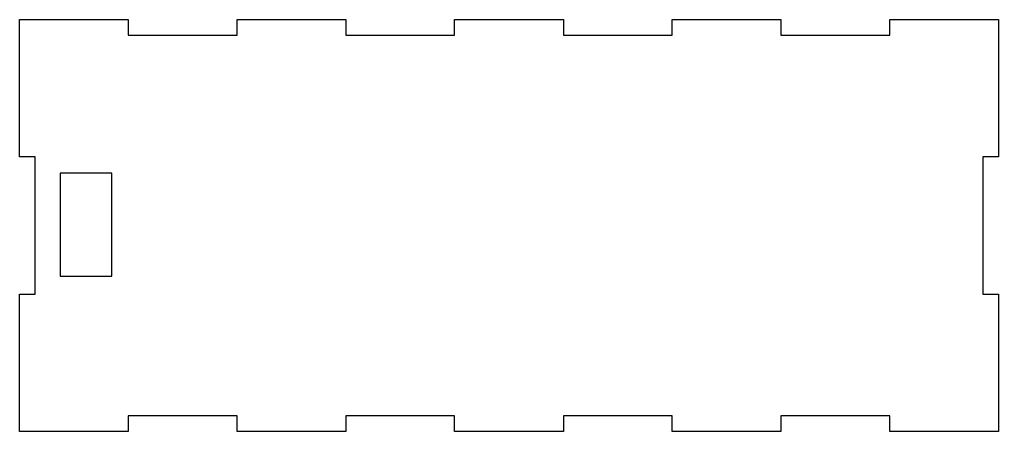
# Model space of a CAD drawing. Header units: millimetres. Extents: x 0 to 190, y -80 to 0.
import ezdxf

# ---------------------------------------------------------------- set-up
doc = ezdxf.new("R2010")
doc.units = ezdxf.units.MM
doc.layers.get('0').update_dxf_attribs({"linetype": 'CONTINUOUS'})

msp = doc.modelspace()

# ---------------------------------------------------------------- linework, layer by layer
for points in [[(187, -53.33), (190, -53.33), (190, -80), (168.89, -80), (168.89, -77), (147.78, -77), (147.78, -80), (126.67, -80), (126.67, -77), (105.56, -77), (105.56, -80), (84.44, -80), (84.44, -77), (63.33, -77), (63.33, -80), (42.22, -80), (42.22, -77), (21.11, -77), (21.11, -80), (0, -80), (0, -53.33), (3, -53.33), (3, -26.67), (0, -26.67), (0, 0), (21.11, 0), (21.11, -3), (42.22, -3), (42.22, 0), (63.33, 0), (63.33, -3), (84.44, -3), (84.44, 0), (105.56, 0), (105.56, -3), (126.67, -3), (126.67, 0), (147.78, 0), (147.78, -3), (168.89, -3), (168.89, 0), (190, 0), (190, -26.67), (187, -26.67)], [(17.9, -49.82), (17.9, -29.82), (7.9, -29.82), (7.9, -49.82)]]:
    msp.add_lwpolyline(points, close=True)

doc.saveas('drawing.dxf')
